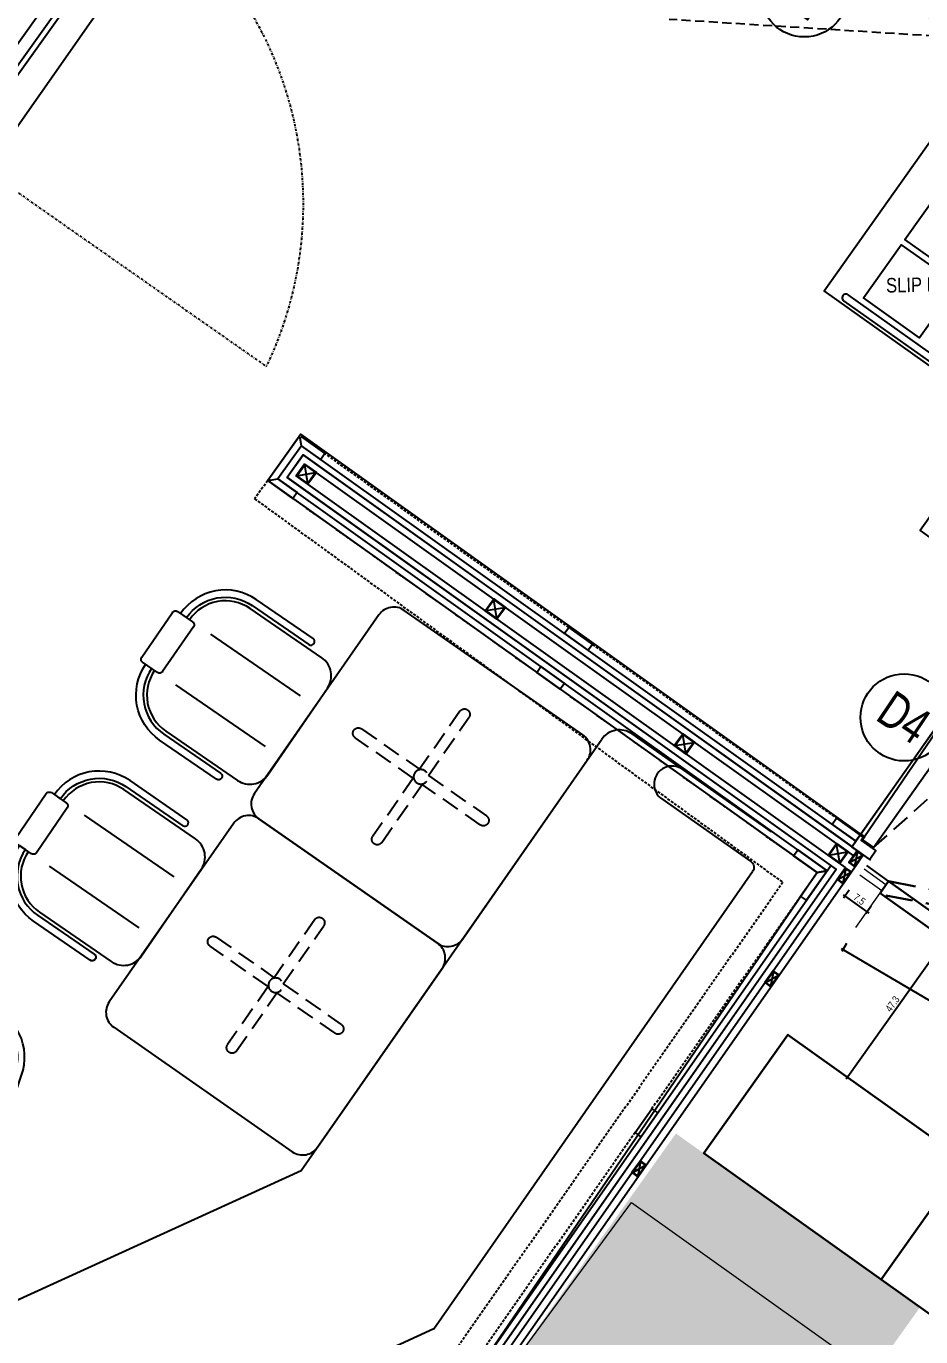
# Model space of a CAD drawing. Header units: millimetres. Extents: x 2562 to 7288, y 778 to 5635.
# Drawn here: x 4674.8 to 4921.4, y 2502.6 to 2863.7 of the extents above; entities that cross this region are included whole.
import ezdxf
from ezdxf.enums import TextEntityAlignment as Align

# ---------------------------------------------------------------- set-up
doc = ezdxf.new("R2010")
doc.units = ezdxf.units.MM
for name, pattern in [('DASHDOT', [25.4, 12.7, -6.35, 0, -6.35]), ('HIDDEN', [0.375, 0.25, -0.125]), ('x-ref_base plan 1$0$C2-A104-16$0$HIDDEN', [0.375, 0.25, -0.125])]:
    doc.linetypes.add(name, pattern=pattern)
doc.layers.add('0-COTTURA', color=7, linetype='Continuous', lineweight=30, true_color=0xdfb520)
for name, color, linetype in [('0-gnl-gor1', 1, 'Continuous'), ('0-gnl-gor3', 252, 'Continuous'), ('0-gnl-kapi-ahşap', 160, 'Continuous'), ('0-gnl-knst-metal', 3, 'Continuous'), ('0-gnl-not', 8, 'Continuous'), ('0-gnl-smbl-kapi', 6, 'Continuous'), ('0-gnl-tarama', 252, 'Continuous'), ('0-gnl-ust', 191, 'HIDDEN'), ('1-gnl-ahsap', 33, 'Continuous'), ('2-tef-aksesuar', 30, 'Continuous'), ('2-tef-hrkt-mobilya', 251, 'Continuous'), ('2-tef-sbt-mobilya', 251, 'Continuous'), ('3-dvr-alcıkarton', 11, 'Continuous'), ('4-dsm-gorunus', 241, 'Continuous')]:
    doc.layers.add(name, color=color, linetype=linetype)
for name, color, linetype, lineweight in [('SHG-STRUCTURE', 1, 'Continuous', 18), ('x-ref_base plan 1$0$SHG-LANDSCAPING', 252, 'Continuous', 18), ('x-ref_base plan 1$0$SHG-WALL-HATCH', 252, 'Continuous', 5), ('x-ref_base plan 1$0$SHG-WALLS-EXISTING', 214, 'Continuous', 18)]:
    doc.layers.add(name, color=color, linetype=linetype, lineweight=lineweight)
doc.styles.add('geomim', font='ARIALN.TTF')
doc.dimstyles.new('geomim-10', dxfattribs={"dimtxt": 2, "dimasz": 0.6, "dimexe": 0.6, "dimexo": 1, "dimgap": 0.6, "dimtad": 1, "dimdec": 1, "dimdsep": 46, "dimtxsty": 'geomim', "dimblk": 'ARCHTICK', "dimcen": -1, "dimdle": 0.6, "dimclrt": 256, "dimadec": 0, "dimazin": 0, "dimtfac": 1, "dimtdec": 1, "dimtofl": 0, "dimtmove": 2, "dimatfit": 3, "dimldrblk": 'DOT', "dimfxl": 2, "dimfxlon": 1, "dimtolj": 1, "dimtzin": 0, "dimarcsym": 0})

# ---------------------------------------------------------------- blocks, each defined once
blk = doc.blocks.new('20x40 kutu profil')
for points in [[(1, -2), (-1, -2), (-1, 2), (1, 2)], [(0.85, -1.85), (-0.85, -1.85), (-0.85, 1.85), (0.85, 1.85)]]:
    blk.add_lwpolyline(points, close=True)
at = {"color": 251}
for points in [[(-0.85, 1.85), (0.85, -1.85)], [(-0.85, -1.85), (0.85, 1.85)]]:
    blk.add_lwpolyline(points, dxfattribs=at)
blk = doc.blocks.new('KAPI KOD')
blk.add_lwpolyline([(24, 0), (84, 0)])
blk.add_circle((0, 0), 24)
at = {"color": 252, "style": 'geomim', "width": 0.9}
for tag, p in [('GEN', (84, 4)), ('YUK', (84, -20))]:
    blk.add_attdef(tag, text='', height=16, dxfattribs=at).set_placement(p, align=Align.RIGHT)
blk.add_attdef('KAPI_KODU', text='', height=20, dxfattribs=at).set_placement((0, 0), align=Align.MIDDLE_CENTER)
blk = doc.blocks.new('wc ana kapı yeni')
at = {"layer": '0-gnl-tarama', "linetype": 'HIDDEN', "ltscale": 10}
blk.add_lwpolyline([(-18.99, -1.3), (-87.75, -44.04)], dxfattribs=at)
blk.add_arc((-17.31, -1.3), 82.39, 179.9996, 211.2453, dxfattribs=at)
blk = doc.blocks.new('d44')
at = {"layer": '0-gnl-tarama', "linetype": 'HIDDEN', "ltscale": 20}
blk.add_lwpolyline([(41.65, 4.88), (-37.55, 23.22)], dxfattribs=at)
blk.add_arc((40.25, 13.45), 78.42, 172.8414, 186.1092, dxfattribs=at)
at = {"layer": '1-gnl-ahsap'}
blk.add_line((44.91, -0.12), (44.96, 6.2), dxfattribs=at)
for points in [[(-42.61, 6.11), (-38.02, 6.1), (-38.02, 1.1), (-37.02, 1.1), (-37.02, 0.1), (-42.61, -0.09)], [(44.95, 5.88), (41.95, 5.88), (41.95, 0.88), (40.95, 0.88), (40.95, -0.12), (44.95, -0.12)]]:
    blk.add_lwpolyline(points, close=True, dxfattribs=at)
blk.add_lwpolyline([(-36.72, 0.1), (40.65, -0.12), (40.65, 1.18), (41.65, 1.18), (41.65, 4.88), (-37.72, 5.1), (-37.72, 1.4), (-36.72, 1.4), (-36.72, 0.1)], dxfattribs=at)
at = {"layer": '0-gnl-knst-metal', "xscale": -1}
blk.add_blockref('20x40 kutu profil', (-43.61, 4.1), dxfattribs=at)
at = {"layer": '0-gnl-knst-metal', "xscale": -1, "rotation": 269.5218120999773}
blk.add_blockref('20x40 kutu profil', (46.93, 2.69), dxfattribs=at)
blk = doc.blocks.new('x-ref_base plan 1$0$masa 70 yuvarlak')
at = {"linetype": 'x-ref_base plan 1$0$C2-A104-16$0$HIDDEN', "ltscale": 20}
for points in [[(4585.62, 996.48), (4585.62, 1015.98, 0.414214), (4584.12, 1017.48), (4584.12, 1017.48, 0.414214), (4582.62, 1015.98), (4582.62, 996.48)], [(4582.62, 993.48), (4563.12, 993.48, -0.414214), (4561.62, 994.98), (4561.62, 994.98, -0.414214), (4563.12, 996.48), (4582.62, 996.48)], [(4582.62, 993.48), (4582.62, 973.98, 0.414214), (4584.12, 972.48), (4584.12, 972.48, 0.414214), (4585.62, 973.98), (4585.62, 993.48)], [(4585.62, 996.48), (4605.12, 996.48, -0.414214), (4606.62, 994.98), (4606.62, 994.98, -0.414214), (4605.12, 993.48), (4585.62, 993.48)]]:
    blk.add_lwpolyline(points, format="xyb", dxfattribs=at)
blk.add_circle((4584.12, 994.98), 35)
blk.add_circle((4584.12, 994.98), 2, dxfattribs=at)
blk = doc.blocks.new('x-ref_base plan 1$0$sandalye')
for points in [[(4690.04, 1399.53), (4690.04, 1418.53, -0.414214), (4705.04, 1433.53), (4705.04, 1431.53, 0.414214), (4692.04, 1418.53), (4692.04, 1399.53, -1)], [(4722.04, 1434.53, 0.414214), (4721.04, 1435.53), (4706.04, 1435.53, 0.414214), (4705.04, 1434.53), (4705.04, 1429.53, 0.414214), (4706.04, 1428.53), (4721.04, 1428.53, 0.414214), (4722.04, 1429.53)], [(4737.04, 1399.53), (4737.04, 1418.53, 0.414214), (4722.04, 1433.53), (4722.04, 1431.53, -0.414214), (4735.04, 1418.53), (4735.04, 1399.53, 1)]]:
    blk.add_lwpolyline(points, format="xyb", close=True)
blk.add_lwpolyline([(4722.04, 1430.53, -0.414214), (4734.04, 1418.53), (4734.04, 1394.53, -0.414214), (4728.04, 1388.53), (4699.04, 1388.53, -0.414214), (4693.04, 1394.53), (4693.04, 1418.53, -0.414214), (4705.04, 1430.53)], format="xyb")
for points in [[(4705.04, 1423.53), (4705.04, 1393.53)], [(4722.04, 1423.53), (4722.04, 1393.53)]]:
    blk.add_lwpolyline(points)
blk.add_arc((4736.04, 1399.53), 1, 180, 0)
blk = doc.blocks.new('x-ref_base plan 1$0$masa sandalye kara masa')
blk.add_lwpolyline([(4484.12, 1341.93), (4544.12, 1341.93, -0.414214), (4549.12, 1336.93), (4549.12, 1276.93, -0.414214), (4544.12, 1271.93), (4484.12, 1271.93, -0.414214), (4479.12, 1276.93), (4479.12, 1336.93, -0.414214)], format="xyb", close=True)
at = {"linetype": 'x-ref_base plan 1$0$C2-A104-16$0$HIDDEN', "ltscale": 20}
for points in [[(4515.62, 1308.43), (4515.62, 1327.93, 0.414214), (4514.12, 1329.43), (4514.12, 1329.43, 0.414214), (4512.62, 1327.93), (4512.62, 1308.43)], [(4512.62, 1305.43), (4493.12, 1305.43, -0.414214), (4491.62, 1306.93), (4491.62, 1306.93, -0.414214), (4493.12, 1308.43), (4512.62, 1308.43)], [(4515.62, 1308.43), (4535.12, 1308.43, -0.414214), (4536.62, 1306.93), (4536.62, 1306.93, -0.414214), (4535.12, 1305.43), (4515.62, 1305.43)], [(4512.62, 1305.43), (4512.62, 1285.93, 0.414214), (4514.12, 1284.43), (4514.12, 1284.43, 0.414214), (4515.62, 1285.93), (4515.62, 1305.43)]]:
    blk.add_lwpolyline(points, format="xyb", dxfattribs=at)
blk.add_circle((4514.12, 1306.93), 2, dxfattribs=at)
blk = doc.blocks.new('40x40 kutu profil')
for points in [[(2, -2), (-2, -2), (-2, 2), (2, 2)], [(1.85, -1.85), (-1.85, -1.85), (-1.85, 1.85), (1.85, 1.85)]]:
    blk.add_lwpolyline(points, close=True)
at = {"color": 251}
for points in [[(-1.85, 1.85), (1.85, -1.85)], [(-1.85, -1.85), (1.85, 1.85)]]:
    blk.add_lwpolyline(points, dxfattribs=at)
blk = doc.blocks.new('110')
at = {"layer": '0-gnl-gor3', "linetype": 'DASHDOT', "ltscale": 0.05}
blk.add_lwpolyline([(9106.49, 8875.66), (9107.48, 8978.14)], dxfattribs=at)
blk.add_arc((9089.29, 8875.55), 104.19, 0.067, 79.9438, dxfattribs=at)
at = {"layer": '0-gnl-kapi-ahşap'}
for points in [[(9107.49, 8870.66), (9100.01, 8870.66), (9100.01, 8886.01), (9106.29, 8886.01)], [(9107.49, 8873.2), (9106.29, 8873.2), (9106.29, 8886.01)], [(9192.48, 8873.22), (9193.68, 8873.22), (9193.69, 8885.86)], [(9192.48, 8870.67), (9200.01, 8870.67), (9200.01, 8885.86), (9193.69, 8885.86)], [(9107.49, 8870.66), (9107.49, 8873.2)], [(9192.48, 8873.22), (9192.48, 8870.67)]]:
    blk.add_lwpolyline(points, dxfattribs=at)
at = {"layer": '1-gnl-ahsap'}
for points in [[(9106.49, 8875.66), (9193.48, 8875.67)], [(9107.69, 8873.4), (9106.49, 8873.4), (9106.49, 8875.66)], [(9193.48, 8875.67), (9193.48, 8873.42), (9192.28, 8873.42)], [(9107.69, 8873.4), (9107.69, 8870.66)], [(9192.28, 8873.42), (9192.28, 8870.67)], [(9185.48, 8870.67), (9107.69, 8870.66)], [(9192.28, 8870.67), (9185.48, 8870.67)]]:
    blk.add_lwpolyline(points, dxfattribs=at)
at = {"layer": '2-tef-aksesuar'}
for points in [[(9184.5, 8879.18), (9184.5, 8875.67), (9188.26, 8875.67), (9188.26, 8879.18)], [(9184.5, 8870.67), (9184.5, 8866.91), (9188.26, 8866.91), (9188.26, 8870.67)]]:
    blk.add_lwpolyline(points, close=True, dxfattribs=at)
blk = doc.blocks.new('ws')
at = {"layer": '0-gnl-gor1'}
for p, q in [((-0.88, -54), (-0.88, 0)), ((-69.13, 0), (-69.13, -54)), ((-67.13, -2), (-67.13, -54)), ((-2.88, -2), (-67.13, -2)), ((-2.88, -54), (-2.88, -2))]:
    blk.add_line(p, q, dxfattribs=at)
for points in [[(0, 0), (0, -60), (-70, -60), (-70, 0), (0, 0)], [(-67.13, -2), (-69.13, 0)], [(-2.88, -2), (-0.88, 0)]]:
    blk.add_lwpolyline(points, dxfattribs=at)
for points in [[(-20.64, -9), (-6.64, -9), (-6.64, -23), (-20.64, -23)], [(-62.4, -16), (-24.4, -16), (-24.4, -50), (-62.4, -50)], [(-22.64, -31), (-4.64, -31), (-4.64, -50), (-22.64, -50)]]:
    blk.add_lwpolyline(points, close=True, dxfattribs=at)
for centre in [(-68.13, -54), (-1.88, -54)]:
    blk.add_arc(centre, 1, 180, 0, dxfattribs=at)
at = {"layer": '0-gnl-not', "style": 'geomim'}
for s, p in [('POS PRINTER', (-9.8, -18.12, 0)), ('SLIP PRINTER', (-9.48, -45.74, 0))]:
    blk.add_text(s, height=4, rotation=126.4863, dxfattribs=at).set_placement(p)
at = {"layer": '0-gnl-not', "extrusion": (-4.71861e-05, 2.11454e-05, 1), "style": 'geomim'}
blk.add_text('MICROS', height=4, rotation=126.4863, dxfattribs=at).set_placement((-38.88, -41.16, 0))
blk = doc.blocks.new('_ArchTick')
at = {"color": 0, "linetype": 'ByBlock', "const_width": 0.15}
blk.add_lwpolyline([(-0.5, -0.5), (0.5, 0.5)], dxfattribs=at)
blk = doc.blocks.new('*D308')
at = {"layer": '0-COTTURA', "color": 0, "lineweight": -2, "ltscale": 3, "transparency": 16777216}
for p, q in [((4900.8, 2573.64), (4928.94, 2613.14)), ((4928.59, 2612.65), (4928.1, 2613)), ((4901.15, 2574.12), (4900.66, 2574.47))]:
    blk.add_line(p, q, dxfattribs=at)
at = {"layer": '0-COTTURA', "color": 0, "lineweight": -2, "ltscale": 3, "transparency": 16777216, "xscale": 0.6, "yscale": 0.6, "zscale": 0.6}
for p, rotation in [((4928.59, 2612.65), 54.53900406297862), ((4901.15, 2574.12), 234.5390040629786)]:
    blk.add_blockref('_ArchTick', p, dxfattribs=dict(at, rotation=rotation))
at = {"layer": '0-COTTURA', "ltscale": 3, "transparency": 16777216, "insert": (4913.55, 2594.33), "char_height": 2, "attachment_point": 5, "rotation": 54.539, "style": 'geomim'}
blk.add_mtext('\\A1;47.3', dxfattribs=at)
blk = doc.blocks.new('_Dot')
at = {"color": 0, "linetype": 'ByBlock', "lineweight": -2}
blk.add_line((-0.5, 0), (-1, 0), dxfattribs=at)
at = {"color": 0, "linetype": 'ByBlock', "const_width": 0.5}
blk.add_lwpolyline([(-0.25, 0, 1), (0.25, 0, 1)], format="xyb", close=True, dxfattribs=at)
blk = doc.blocks.new('*D309')
at = {"layer": '0-COTTURA', "color": 0, "lineweight": -2, "ltscale": 3, "transparency": 16777216}
for p, q in [((4901.6, 2625.62), (4900.09, 2623.5)), ((4899.95, 2624.34), (4907.04, 2619.3)), ((4907.71, 2621.28), (4906.21, 2619.16))]:
    blk.add_line(p, q, dxfattribs=at)
at = {"layer": '0-COTTURA', "color": 0, "lineweight": -2, "ltscale": 3, "transparency": 16777216, "xscale": 0.6, "yscale": 0.6, "zscale": 0.6}
for p, rotation in [((4900.44, 2623.99), 144.5903500134323), ((4906.55, 2619.65), 324.5903500134323)]:
    blk.add_blockref('_ArchTick', p, dxfattribs=dict(at, rotation=rotation))
at = {"layer": '0-COTTURA', "ltscale": 3, "transparency": 16777216, "insert": (4904.43, 2623.14), "char_height": 2, "attachment_point": 5, "rotation": 324.5904, "style": 'geomim'}
blk.add_mtext('\\A1;7.5', dxfattribs=at)
blk = doc.blocks.new('*D310')
at = {"layer": '0-COTTURA', "color": 0, "lineweight": -2, "ltscale": 3, "transparency": 16777216}
for p, q in [((4900.9, 2610.98), (4899.59, 2608.74)), ((4899.37, 2609.56), (5021.63, 2537.97)), ((5022.13, 2540), (5020.81, 2537.75))]:
    blk.add_line(p, q, dxfattribs=at)
at = {"layer": '0-COTTURA', "color": 0, "lineweight": -2, "ltscale": 3, "transparency": 16777216, "xscale": 0.6, "yscale": 0.6, "zscale": 0.6}
for p, rotation in [((4899.89, 2609.26), 149.6475439657509), ((5021.12, 2538.27), 329.6475439657509)]:
    blk.add_blockref('_ArchTick', p, dxfattribs=dict(at, rotation=rotation))
at = {"layer": '0-COTTURA', "ltscale": 3, "transparency": 16777216, "insert": (4961.32, 2575.16), "char_height": 2, "attachment_point": 5, "rotation": 329.6475, "style": 'geomim'}
blk.add_mtext('\\A1;140.5', dxfattribs=at)
blk = doc.blocks.new('kkk')
at = {"ltscale": 3}
blk.add_line((-51607.45, -19102.73), (-51606.67, -19101.63), dxfattribs=at)
at = {"layer": '1-gnl-ahsap'}
for points in [[(-51676.02, -19058.5), (-51675.96, -19058.42), (-51673.11, -19060.45), (-51670.79, -19057.19), (-51669.98, -19057.77), (-51669.4, -19056.96), (-51673.95, -19053.71), (-51676.91, -19057.87)], [(-51606.67, -19101.63), (-51607.45, -19102.73), (-51606.63, -19103.31), (-51608.78, -19106.32), (-51672.87, -19060.62), (-51670.72, -19057.61), (-51669.91, -19058.19), (-51669.15, -19057.13), (-51606.67, -19101.63)], [(-51605.74, -19108.61), (-51605.69, -19108.52), (-51608.54, -19106.5), (-51606.22, -19103.24), (-51607.03, -19102.66), (-51606.45, -19101.84), (-51601.89, -19105.09), (-51604.85, -19109.24)]]:
    blk.add_lwpolyline(points, dxfattribs=at)

msp = doc.modelspace()

# ---------------------------------------------------------------- hatches: boundary and pattern name
at = {"layer": 'x-ref_base plan 1$0$SHG-WALL-HATCH'}
h = msp.add_hatch(color=256, dxfattribs=at)
h.paths.add_polyline_path([(4921.11, 2510.71), (4853.87, 2558.62), (4802.8, 2486.92), (4706.11, 2443.47), (4735.14, 2378.85), (4871.88, 2441.76)])
h.paths.add_polyline_path([(4912.11, 2627.6), (4910.54, 2625.43), (4910.57, 2625.42), (4912.11, 2627.59)])

# ---------------------------------------------------------------- linework, layer by layer
at = {"ltscale": 3}
for p, q in [((4750.7, 2748.09), (4750.35, 2750.18)), ((4742.09, 2738.62), (4744.19, 2738.97))]:
    msp.add_line(p, q, dxfattribs=at)
at = {"color": 1, "ltscale": 3}
msp.add_lwpolyline([(4799.56, 2490.71), (4898.06, 2631.45), (4746.77, 2739.49), (4751.12, 2745.58), (4902.37, 2637.59), (4951.71, 2707.71), (4926.58, 2725.55), (4995.12, 2822.04), (4940.52, 2860.93), (4938.76, 2862.18), (4773.3, 2980.06), (4651.98, 2807.06), (4451.53, 2949.86), (4444.73, 2939.92), (4408.89, 2964.47), (4353.34, 2886.94), (4389.21, 2862.37), (4317.71, 2762), (4279.25, 2788.35)], dxfattribs=at)
at = {"layer": '0-COTTURA', "ltscale": 3}
msp.add_lwpolyline([(4967.06, 2584.41), (4910.17, 2624.86), (4912.49, 2628.12), (4969.38, 2587.67)], dxfattribs=at)
at = {"layer": '0-COTTURA', "linetype": 'HIDDEN', "ltscale": 30}
for points in [[(4912.49, 2628.12), (4985.51, 2614.13)], [(4911.73, 2624.19), (4984.76, 2610.2)]]:
    msp.add_lwpolyline(points, dxfattribs=at)
at = {"layer": '0-COTTURA', "color": 12, "ltscale": 3}
for points in [[(4910.39, 2518.43), (4861.52, 2553.24), (4884.73, 2585.82), (4933.6, 2551.01)], [(4959.26, 2483.62), (4910.39, 2518.43), (4933.6, 2551.01), (4982.46, 2516.19)]]:
    msp.add_lwpolyline(points, close=True, dxfattribs=at)
at = {"layer": '0-gnl-knst-metal', "color": 252}
for p, q in [((4746.28, 2741.9), (4746.28, 2741.9)), ((4902.87, 2635.15), (4751.54, 2743.07)), ((4900.56, 2631.88), (4749.2, 2739.82)), ((4802.13, 2487.7), (4904.34, 2633.74)), ((4800.49, 2488.9), (4900.56, 2631.88))]:
    msp.add_line(p, q, dxfattribs=at)
at = {"layer": '0-gnl-ust', "ltscale": 3}
for p, q in [((4824.38, 2698.03), (4757.15, 2745.94)), ((4748.32, 2733.57), (4815.5, 2685.66)), ((4830.89, 2693.39), (4898.13, 2645.49)), ((4822.01, 2681.02), (4886.25, 2635.16)), ((4847.21, 2565.43), (4888.23, 2624.03)), ((4842.63, 2558.88), (4801.63, 2500.3))]:
    msp.add_line(p, q, dxfattribs=at)
msp.add_lwpolyline([(4745.3, 2743.97), (4737.77, 2733.51), (4883.3, 2627.81), (4792.94, 2498.7), (4682.03, 2448.66), (4687.07, 2437.34)], dxfattribs=at)
at = {"layer": '1-gnl-ahsap'}
for p, q in [((4749.94, 2750.47), (4741.69, 2738.91)), ((4750.7, 2748.09), (4744.19, 2738.97)), ((4750.35, 2750.18), (4749.94, 2750.47)), ((4750.64, 2750.58), (4750.35, 2750.18)), ((4903.49, 2639.21), (4750.7, 2748.09)), ((4751.12, 2745.58), (4746.7, 2739.39)), ((4902.42, 2637.68), (4751.12, 2745.58)), ((4751.54, 2743.07), (4749.21, 2739.81)), ((4742.09, 2738.62), (4741.69, 2738.91)), ((4742.09, 2738.62), (4741.8, 2738.21)), ((4895.56, 2631.03), (4744.19, 2738.97)), ((4898.06, 2631.45), (4746.7, 2739.39)), ((4747.12, 2736.88), (4747.12, 2736.88)), ((4902.42, 2637.68), (4903.49, 2639.21)), ((4798.36, 2492.15), (4896.59, 2632.5)), ((4799.56, 2490.71), (4898.06, 2631.45))]:
    msp.add_line(p, q, dxfattribs=at)
for points in [[(4750.35, 2750.18), (4750.64, 2750.58), (4757.15, 2745.93), (4755.99, 2744.31), (4750.7, 2748.09), (4750.35, 2750.18)], [(4741.8, 2738.21), (4742.09, 2738.62), (4744.19, 2738.97), (4749.48, 2735.2), (4748.32, 2733.57), (4741.81, 2738.22)], [(4823.18, 2696.44), (4824.38, 2698.03), (4830.89, 2693.39), (4829.69, 2691.79), (4823.18, 2696.44)], [(4815.5, 2685.66), (4816.66, 2687.29), (4823.18, 2682.65), (4822.01, 2681.02), (4815.5, 2685.66)], [(4896.97, 2643.86), (4898.13, 2645.49), (4904.64, 2640.84), (4903.48, 2639.22), (4896.97, 2643.87)], [(4886.26, 2635.17), (4887.43, 2636.82), (4895.56, 2631.03), (4892.77, 2630.53), (4886.26, 2635.17)], [(4888.23, 2624.03), (4892.79, 2630.55), (4895.56, 2631.03), (4889.86, 2622.89), (4888.23, 2624.03)]]:
    msp.add_lwpolyline(points, dxfattribs=at)
at = {"layer": '1-gnl-ahsap', "ltscale": 3}
msp.add_lwpolyline([(4842.63, 2558.88), (4847.21, 2565.43), (4848.85, 2564.29), (4844.26, 2557.73), (4842.63, 2558.88)], dxfattribs=at)
at = {"layer": '2-tef-sbt-mobilya'}
for p, q in [((4750.63, 2548.42), (4833.42, 2667.27)), ((4787.18, 2504.77), (4874.99, 2630.77)), ((4624.32, 2490.9), (4750.63, 2548.42)), ((4787.18, 2504.77), (4666.94, 2449.88))]:
    msp.add_line(p, q, dxfattribs=at)
for points in [[(4880.25, 2641.74), (4841.77, 2668.74, 0.414214), (4833.42, 2667.27)], [(4880.25, 2641.74, 0.000005), (4880.25, 2641.74), (4855.69, 2658.97, 1), (4849.95, 2650.79), (4874.5, 2633.55, -0.414214), (4874.99, 2630.77)]]:
    msp.add_lwpolyline(points, format="xyb", dxfattribs=at)
at = {"layer": '3-dvr-alcıkarton'}
msp.add_line((4912.48, 2628.12), (4906.44, 2632.42), dxfattribs=at)
at = {"layer": '4-dsm-gorunus', "ltscale": 0.3}
msp.add_lwpolyline([(4650.52, 2822.04), (4648.75, 2819.56), (4502.93, 2923.42), (4537.75, 2972.29), (4482.36, 3011.75), (4565.25, 3128.09), (4766.58, 2984.66), (4650.47, 2822.08)], dxfattribs=at)
at = {"layer": '4-dsm-gorunus', "ltscale": 3}
msp.add_lwpolyline([(4278.52, 2784.24), (4318.67, 2756.74), (4394.06, 2863.05), (4357.04, 2889.02), (4408.16, 2960.36), (4445.48, 2934.75), (4452.45, 2944.54), (4652.92, 2801.71), (4666.94, 2821.37), (4657, 2828.71), (4707.57, 2899.49), (4717.49, 2892.41), (4774.59, 2972.36), (4988.78, 2819.68), (4921.18, 2724.79), (4949.5, 2704.24), (4905.88, 2640.33), (4750.52, 2751.28), (4741.4, 2738.51), (4892.77, 2630.53), (4798.36, 2492.15)], dxfattribs=at)
at = {"layer": 'SHG-STRUCTURE'}
for p, q in [((4910.58, 2625.48), (4904.55, 2629.78)), ((4911.75, 2627.1), (4905.71, 2631.41)), ((4903.46, 2615.35), (4912.48, 2628.12))]:
    msp.add_line(p, q, dxfattribs=at)
at = {"layer": 'x-ref_base plan 1$0$SHG-LANDSCAPING'}
msp.add_arc((-6289.35, 11995.93, -1203), 13268.95, 313.503684, 327.27993, dxfattribs=at)
at = {"layer": 'x-ref_base plan 1$0$SHG-WALLS-EXISTING'}
msp.add_lwpolyline([(4706.13, 2443.49), (4802.82, 2486.94), (4841.6, 2539.57), (4908.93, 2491.6), (4871.89, 2441.79), (4735.16, 2378.88)], close=True, dxfattribs=at)

# ---------------------------------------------------------------- block references
msp.add_blockref('kkk', (56541.47, 21968.41))
at = {"rotation": 234.8931110376148}
msp.add_blockref('d44', (4928.3, 2674.26), dxfattribs=at)
at = {"layer": '0-gnl-kapi-ahşap', "xscale": -1, "rotation": 234.4674669227845}
msp.add_blockref('110', (-7858.26, 576.2), dxfattribs=at)
at = {"layer": '0-gnl-knst-metal', "rotation": 54.30606076356275}
for p in [(4751.99, 2740.28), (4804.1, 2703.12), (4856.21, 2665.96), (4898.59, 2635.76)]:
    msp.add_blockref('40x40 kutu profil', p, dxfattribs=at)
at = {"layer": '0-gnl-knst-metal', "xscale": -1, "rotation": 144.5340073102377}
for p in [(4900.27, 2629.63), (4880.36, 2601.26), (4843.72, 2548.9)]:
    msp.add_blockref('20x40 kutu profil', p, dxfattribs=at)
at = {"layer": '0-gnl-smbl-kapi'}
for p, xscale, yscale, zscale, rotation, values in [((4889.25, 2872.73), 0.5, 0.5, 0.5, 56.28442867366174, {'KAPI_KODU': 'D5', 'YUK': '243', 'GEN': '80'}), ((4916.75, 2673.27), 0.4999999999999999, 0.4999999999999999, 0.4999999999999999, 325.9970041032655, {'KAPI_KODU': 'D4', 'YUK': '243', 'GEN': '78'})]:
    msp.add_blockref('KAPI KOD', p, dxfattribs=dict(at, xscale=xscale, yscale=yscale, zscale=zscale, rotation=rotation)).add_auto_attribs(values)
at = {"layer": '1-gnl-ahsap', "rotation": 324.5460344483848}
msp.add_blockref('wc ana kapı yeni', (4949, 2850.54), dxfattribs=at)
at = {"layer": '2-tef-hrkt-mobilya', "xscale": -1}
for name, p, rotation in [('x-ref_base plan 1$0$sandalye', (8564.46, 5766.55), 55.4862916611244), ('x-ref_base plan 1$0$masa sandalye kara masa', (8437.12, 5612.72), 55.12074045948688), ('x-ref_base plan 1$0$sandalye', (8529.67, 5716.65), 55.4862916611244), ('x-ref_base plan 1$0$masa sandalye kara masa', (8397.1, 5555.3), 55.12074045948688), ('x-ref_base plan 1$0$sandalye', (8637.62, -305.43), 340.8279523462127)]:
    msp.add_blockref(name, p, dxfattribs=dict(at, rotation=rotation))
at = {"layer": '2-tef-hrkt-mobilya', "rotation": 24.08211336929978}
msp.add_blockref('x-ref_base plan 1$0$masa 70 yuvarlak', (852.53, -253.2), dxfattribs=at)
at = {"layer": '2-tef-sbt-mobilya', "extrusion": (7.27389e-05, 9.91002e-05, 1), "rotation": 234.611938086846}
msp.add_blockref('ws', (4943.61, 2756.09, 0.63), dxfattribs=at)

# ---------------------------------------------------------------- dimensions: what is measured, and where the dimension line sits
at = {"layer": '0-COTTURA', "color": 251, "ltscale": 3}
for p1, p2, distance, picture, middle in [((4904.55, 2629.78), (4910.67, 2625.43), -7.1, '*D309', (4904.43, 2623.14)), ((4903.46, 2615.35), (5024.68, 2544.36), -7.06, '*D310', (4961.32, 2575.16)), ((4901.52, 2573.86), (4928.97, 2612.39), 0.46, '*D308', (4913.55, 2594.33))]:
    dim = msp.add_aligned_dim(p1=p1, p2=p2, distance=distance, dimstyle='geomim-10', dxfattribs=at)
    dim.commit()
    dim.dimension.update_dxf_attribs({"geometry": picture, "text_midpoint": middle})

doc.saveas('drawing.dxf')
